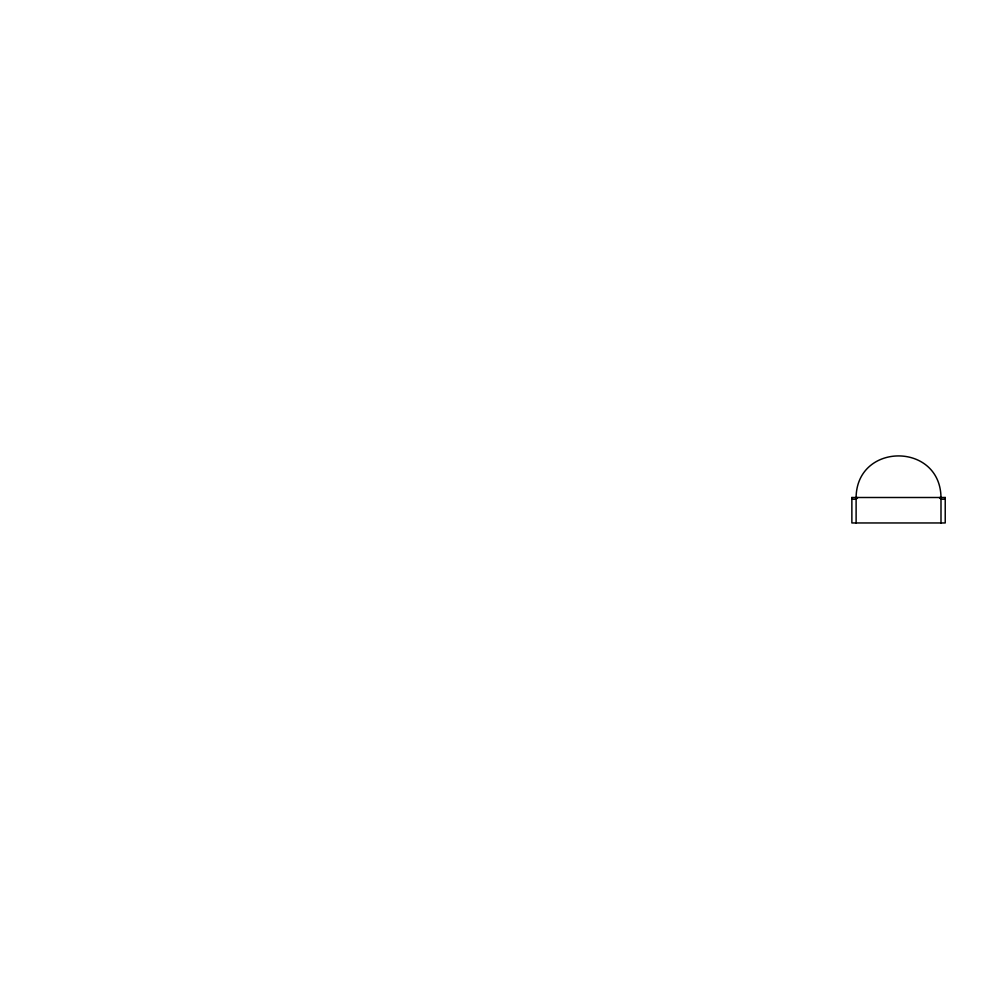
<?xml version="1.0" encoding="UTF-8"?>
<svg xmlns="http://www.w3.org/2000/svg" width="995" height="995" viewBox="0 0 995 995"><rect width="100%" height="100%" fill="white"/><g stroke="black" fill="none" stroke-linecap="round" stroke-linejoin="round"><path stroke-width="1.49" d="M857.814 497.5L856.11 499.204L851.869 499.204L851.844 497.5L945.225 497.5L945.225 499.204L940.996 499.204L939.292 497.5M856.11 497.5C856.757 442.066 940.337 442.066 940.984 497.5M945.225 497.5L945.225 522.96L851.869 522.96L851.869 497.5M940.996 499.204L940.996 522.96M856.11 499.204L856.11 522.96"/></g></svg>
